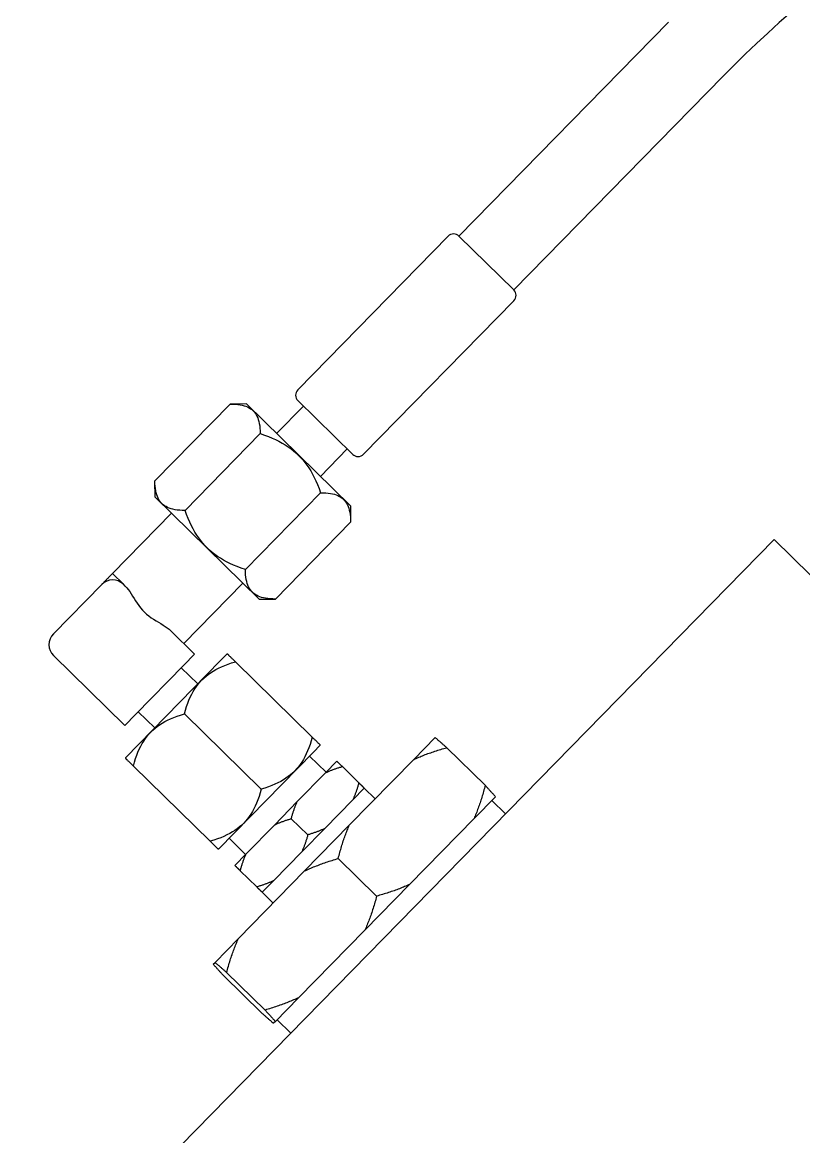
# Model space of a CAD drawing. Extents: x 475189 to 476029, y 1007718 to 1008015.
# Drawn here: x 475667.783 to 475668.328, y 1007759.72 to 1007760.499 of the extents above; entities that cross this region are included whole.
import ezdxf
from ezdxf.enums import TextEntityAlignment as Align

# ---------------------------------------------------------------- set-up
doc = ezdxf.new("R2010")
doc.units = 0
doc.header["$LTSCALE"] = 2
doc.header["$MEASUREMENT"] = 0
doc.layers.get('0').update_dxf_attribs({"linetype": 'CONTINUOUS', "lineweight": 0})
doc.layers.add('R.B', color=6, linetype='CONTINUOUS', lineweight=0)
doc.layers.add('TEXT', color=1, linetype='CONTINUOUS', lineweight=0)
doc.styles.add('ROMANS', font='ROMANS.SHX')
doc.styles.add('XT03_5', font='romans', dxfattribs={"width": 0.6, "height": 87.5})

# ---------------------------------------------------------------- blocks, each defined once
blk = doc.blocks.new('EXISTING')
at = {"color": 8, "linetype": 'Continuous', "lineweight": -3}
for p, q in [((475668.23396, 1007760.49858), (475668.08765, 1007760.34923)), ((475668.27226, 1007760.46107), (475668.12594, 1007760.31171)), ((475667.97502, 1007760.24193), (475668.08007, 1007760.34915)), ((475668.08765, 1007760.34923), (475668.12594, 1007760.31171)), ((475668.02097, 1007760.19691), (475668.12602, 1007760.30413)), ((475667.87521, 1007760.17835), (475667.92773, 1007760.23196)), ((475667.93911, 1007760.23208), (475667.92773, 1007760.23196)), ((475667.93911, 1007760.23208), (475668.01187, 1007760.1608)), ((475667.96017, 1007760.21145), (475667.97893, 1007760.23059)), ((475668.01339, 1007760.19683), (475667.9751, 1007760.23434)), ((475667.9488, 1007760.21133), (475667.89627, 1007760.15771)), ((475667.9908, 1007760.18143), (475668.00956, 1007760.20058)), ((475667.87533, 1007760.16698), (475667.87521, 1007760.17835)), ((475667.94809, 1007760.0957), (475667.87533, 1007760.16698)), ((475667.99092, 1007760.17006), (475667.9384, 1007760.11645)), ((475668.01187, 1007760.1608), (475668.01198, 1007760.14943)), ((475667.84555, 1007760.1136), (475667.88682, 1007760.15572)), ((475668.01198, 1007760.14943), (475667.95946, 1007760.09581)), ((475667.78257, 1007759.60116), (475668.30781, 1007760.1373)), ((475668.30781, 1007760.1373), (475668.75891, 1007759.69538)), ((475667.84555, 1007760.1136), (475667.85321, 1007760.10609)), ((475667.83804, 1007760.10594), (475667.80428, 1007760.07147)), ((475667.85453, 1007760.10479), (475667.85321, 1007760.10609)), ((475667.89533, 1007760.06483), (475667.9366, 1007760.10695)), ((475667.94809, 1007760.0957), (475667.95946, 1007760.09581)), ((475667.90299, 1007760.05732), (475667.88635, 1007760.07363)), ((475667.80444, 1007760.05631), (475667.85422, 1007760.00754)), ((475667.90299, 1007760.05732), (475667.89549, 1007760.04966)), ((475667.92086, 1007760.05258), (475667.92562, 1007760.05744)), ((475667.92562, 1007760.05744), (475667.92585, 1007760.05744)), ((475667.85457, 1007759.98491), (475667.92086, 1007760.05258)), ((475667.89549, 1007760.04966), (475667.86172, 1007760.0152)), ((475667.93148, 1007760.05193), (475667.98509, 1007759.9994)), ((475667.9051, 1007760.03649), (475667.89361, 1007760.04775)), ((475667.87509, 1007760.00586), (475667.8636, 1007760.01711)), ((475667.86172, 1007760.0152), (475667.85422, 1007760.00754)), ((475667.89584, 1007760.01555), (475667.94945, 1007759.96302)), ((475667.99072, 1007759.99366), (475667.99072, 1007759.99389)), ((475668.05606, 1007759.98374), (475668.07102, 1007759.99901)), ((475667.98596, 1007759.9888), (475667.91967, 1007759.92113)), ((475667.99482, 1007759.97486), (475667.98333, 1007759.98612)), ((475667.99072, 1007759.99366), (475667.98596, 1007759.9888)), ((475668.07911, 1007759.99195), (475668.10592, 1007759.96569)), ((475667.85457, 1007759.98491), (475667.85457, 1007759.98468)), ((475667.8602, 1007759.97917), (475667.91381, 1007759.92664)), ((475667.99433, 1007759.97436), (475668.00233, 1007759.98252)), ((475668.00616, 1007759.97877), (475668.01764, 1007759.96752)), ((475668.01103, 1007759.93779), (475668.05606, 1007759.98374)), ((475667.97468, 1007759.9543), (475667.99433, 1007759.97436)), ((475668.02147, 1007759.96376), (475668.01348, 1007759.9556)), ((475668.02913, 1007759.95626), (475668.02147, 1007759.96376)), ((475668.01348, 1007759.9556), (475668.00365, 1007759.94557)), ((475668.11314, 1007759.95774), (475668.09818, 1007759.94247)), ((475668.12022, 1007759.94582), (475668.11065, 1007759.9552)), ((475667.95869, 1007759.93798), (475667.97468, 1007759.9543)), ((475667.97051, 1007759.94239), (475667.982, 1007759.93113)), ((475668.00365, 1007759.94557), (475667.99383, 1007759.93554)), ((475668.09818, 1007759.94247), (475668.05316, 1007759.89652)), ((475667.93904, 1007759.91792), (475667.95869, 1007759.93798)), ((475667.99383, 1007759.93554), (475667.97784, 1007759.91922)), ((475667.97981, 1007759.90591), (475668.01103, 1007759.93779)), ((475667.93855, 1007759.91742), (475667.92706, 1007759.92867)), ((475667.91967, 1007759.92113), (475667.91944, 1007759.92113)), ((475667.93104, 1007759.90976), (475667.93904, 1007759.91792)), ((475667.97784, 1007759.91922), (475667.96801, 1007759.90919)), ((475667.96801, 1007759.90919), (475667.95819, 1007759.89916)), ((475668.0033, 1007759.91457), (475668.0301, 1007759.88831)), ((475667.93351, 1007759.85865), (475667.97981, 1007759.90591)), ((475667.93487, 1007759.90601), (475667.94636, 1007759.89475)), ((475667.95819, 1007759.89916), (475667.95019, 1007759.891)), ((475668.05316, 1007759.89652), (475668.02193, 1007759.86464)), ((475667.95785, 1007759.8835), (475667.95019, 1007759.891)), ((475668.02193, 1007759.86464), (475667.97564, 1007759.81739)), ((475667.91724, 1007759.84205), (475667.93351, 1007759.85865)), ((475667.91597, 1007759.84075), (475667.91724, 1007759.84205)), ((475667.92319, 1007759.8328), (475667.95, 1007759.80654)), ((475667.92534, 1007759.83499), (475667.95214, 1007759.80873)), ((475667.97564, 1007759.81739), (475667.95937, 1007759.80078)), ((475667.95937, 1007759.80078), (475667.95809, 1007759.79948)), ((475667.97016, 1007759.79264), (475667.96058, 1007759.80202))]:
    blk.add_line(p, q, dxfattribs=at)
for points in [[(475668.31951, 1007760.50545), (475668.31138, 1007760.49832), (475668.30335, 1007760.49109), (475668.29542, 1007760.48375), (475668.28759, 1007760.47629), (475668.27987, 1007760.46873), (475668.27226, 1007760.46107)], [(475667.92773, 1007760.23196), (475667.92967, 1007760.23195), (475667.93147, 1007760.23186), (475667.93315, 1007760.2317), (475667.93471, 1007760.23148), (475667.93616, 1007760.23119), (475667.93751, 1007760.23083), (475667.93877, 1007760.23041), (475667.93993, 1007760.22992), (475667.94102, 1007760.22937), (475667.94202, 1007760.22874), (475667.94294, 1007760.22805), (475667.94379, 1007760.22729), (475667.94457, 1007760.22645), (475667.94528, 1007760.22554), (475667.94593, 1007760.22456), (475667.9465, 1007760.22348), (475667.94702, 1007760.22233), (475667.94746, 1007760.22108), (475667.94785, 1007760.21974), (475667.94817, 1007760.21829), (475667.94843, 1007760.21673), (475667.94862, 1007760.21506), (475667.94874, 1007760.21326), (475667.9488, 1007760.21133)], [(475667.9488, 1007760.21133), (475667.95173, 1007760.21034), (475667.95449, 1007760.20931), (475667.9571, 1007760.20824), (475667.95957, 1007760.20712), (475667.96191, 1007760.20596), (475667.96413, 1007760.20476), (475667.96624, 1007760.2035), (475667.96824, 1007760.20219), (475667.97016, 1007760.20082), (475667.97198, 1007760.19939), (475667.97372, 1007760.1979), (475667.97539, 1007760.19634), (475667.97698, 1007760.1947), (475667.97851, 1007760.19299), (475667.97998, 1007760.1912), (475667.98138, 1007760.18932), (475667.98273, 1007760.18734), (475667.98404, 1007760.18525), (475667.98529, 1007760.18306), (475667.9865, 1007760.18074), (475667.98766, 1007760.1783), (475667.98878, 1007760.17571), (475667.98987, 1007760.17297), (475667.99092, 1007760.17006)], [(475667.89627, 1007760.15771), (475667.89434, 1007760.15773), (475667.89254, 1007760.15782), (475667.89086, 1007760.15797), (475667.8893, 1007760.1582), (475667.88785, 1007760.15849), (475667.8865, 1007760.15885), (475667.88524, 1007760.15927), (475667.88407, 1007760.15976), (475667.88299, 1007760.16031), (475667.88199, 1007760.16093), (475667.88106, 1007760.16163), (475667.88021, 1007760.16239), (475667.87943, 1007760.16322), (475667.87872, 1007760.16413), (475667.87808, 1007760.16512), (475667.8775, 1007760.16619), (475667.87699, 1007760.16735), (475667.87654, 1007760.1686), (475667.87616, 1007760.16994), (475667.87584, 1007760.17139), (475667.87558, 1007760.17294), (475667.87539, 1007760.17462), (475667.87527, 1007760.17641), (475667.87521, 1007760.17835)], [(475667.99092, 1007760.17006), (475667.99286, 1007760.17004), (475667.99466, 1007760.16996), (475667.99633, 1007760.1698), (475667.99789, 1007760.16958), (475667.99935, 1007760.16929), (475668.0007, 1007760.16893), (475668.00196, 1007760.16851), (475668.00312, 1007760.16802), (475668.0042, 1007760.16746), (475668.00521, 1007760.16684), (475668.00613, 1007760.16615), (475668.00698, 1007760.16539), (475668.00776, 1007760.16455), (475668.00847, 1007760.16364), (475668.00911, 1007760.16265), (475668.00969, 1007760.16158), (475668.0102, 1007760.16043), (475668.01065, 1007760.15918), (475668.01104, 1007760.15783), (475668.01136, 1007760.15639), (475668.01161, 1007760.15483), (475668.0118, 1007760.15316), (475668.01193, 1007760.15136), (475668.01198, 1007760.14943)], [(475667.9384, 1007760.11645), (475667.93547, 1007760.11744), (475667.9327, 1007760.11847), (475667.93009, 1007760.11954), (475667.92763, 1007760.12065), (475667.92529, 1007760.12181), (475667.92307, 1007760.12302), (475667.92096, 1007760.12428), (475667.91895, 1007760.12559), (475667.91704, 1007760.12696), (475667.91521, 1007760.12838), (475667.91347, 1007760.12988), (475667.91181, 1007760.13144), (475667.91021, 1007760.13307), (475667.90868, 1007760.13478), (475667.90722, 1007760.13658), (475667.90581, 1007760.13846), (475667.90446, 1007760.14044), (475667.90316, 1007760.14252), (475667.90191, 1007760.14472), (475667.9007, 1007760.14703), (475667.89954, 1007760.14948), (475667.89841, 1007760.15206), (475667.89732, 1007760.1548), (475667.89627, 1007760.15771)], [(475667.84555, 1007760.1136), (475667.8451, 1007760.11314), (475667.84465, 1007760.11268), (475667.84421, 1007760.11223), (475667.84376, 1007760.11178), (475667.84333, 1007760.11133), (475667.8429, 1007760.11089), (475667.84247, 1007760.11046), (475667.84206, 1007760.11003), (475667.84165, 1007760.10962), (475667.84126, 1007760.10922), (475667.84088, 1007760.10883), (475667.84052, 1007760.10846), (475667.84017, 1007760.10811), (475667.83985, 1007760.10778), (475667.83954, 1007760.10746), (475667.83926, 1007760.10717), (475667.83899, 1007760.10691), (475667.83876, 1007760.10667), (475667.83855, 1007760.10646), (475667.83838, 1007760.10628), (475667.83824, 1007760.10613), (475667.83813, 1007760.10603), (475667.83807, 1007760.10596), (475667.83804, 1007760.10594)], [(475667.95946, 1007760.09581), (475667.95753, 1007760.09583), (475667.95572, 1007760.09592), (475667.95405, 1007760.09607), (475667.95249, 1007760.0963), (475667.95104, 1007760.09659), (475667.94968, 1007760.09694), (475667.94843, 1007760.09737), (475667.94726, 1007760.09785), (475667.94618, 1007760.09841), (475667.94518, 1007760.09903), (475667.94425, 1007760.09972), (475667.9434, 1007760.10049), (475667.94262, 1007760.10132), (475667.94191, 1007760.10223), (475667.94127, 1007760.10322), (475667.94069, 1007760.10429), (475667.94018, 1007760.10545), (475667.93973, 1007760.10669), (475667.93935, 1007760.10804), (475667.93903, 1007760.10949), (475667.93877, 1007760.11104), (475667.93858, 1007760.11271), (475667.93845, 1007760.11451), (475667.9384, 1007760.11645)], [(475667.85454, 1007760.10479), (475667.8556, 1007760.10365), (475667.85663, 1007760.10237), (475667.85764, 1007760.10097), (475667.85864, 1007760.09948), (475667.85965, 1007760.09791), (475667.86066, 1007760.09628), (475667.86171, 1007760.09462), (475667.86281, 1007760.09295), (475667.86396, 1007760.09129), (475667.86518, 1007760.08967), (475667.86649, 1007760.0881), (475667.8679, 1007760.08662), (475667.86941, 1007760.08524), (475667.871, 1007760.08396), (475667.87265, 1007760.08277), (475667.87433, 1007760.08166), (475667.87602, 1007760.0806), (475667.87771, 1007760.07958), (475667.87936, 1007760.0786), (475667.88095, 1007760.07763), (475667.88246, 1007760.07666), (475667.88388, 1007760.07568), (475667.88518, 1007760.07467), (475667.88635, 1007760.07363)], [(475667.93148, 1007760.05193), (475667.93099, 1007760.05241), (475667.93052, 1007760.05287), (475667.93008, 1007760.0533), (475667.92967, 1007760.0537), (475667.92928, 1007760.05408), (475667.92891, 1007760.05444), (475667.92857, 1007760.05478), (475667.92825, 1007760.05509), (475667.92795, 1007760.05538), (475667.92767, 1007760.05566), (475667.92742, 1007760.05591), (475667.92718, 1007760.05614), (475667.92697, 1007760.05635), (475667.92677, 1007760.05654), (475667.92659, 1007760.05671), (475667.92644, 1007760.05687), (475667.9263, 1007760.057), (475667.92618, 1007760.05712), (475667.92608, 1007760.05722), (475667.926, 1007760.0573), (475667.92593, 1007760.05736), (475667.92589, 1007760.05741), (475667.92586, 1007760.05743), (475667.92585, 1007760.05744)], [(475667.89584, 1007760.01555), (475667.89657, 1007760.0182), (475667.89734, 1007760.0207), (475667.89816, 1007760.02306), (475667.89904, 1007760.02527), (475667.89996, 1007760.02737), (475667.90094, 1007760.02935), (475667.90197, 1007760.03123), (475667.90306, 1007760.033), (475667.9042, 1007760.03469), (475667.90541, 1007760.03629), (475667.90669, 1007760.03781), (475667.90803, 1007760.03925), (475667.90945, 1007760.04062), (475667.91094, 1007760.04193), (475667.91251, 1007760.04317), (475667.91417, 1007760.04435), (475667.91593, 1007760.04548), (475667.91778, 1007760.04654), (475667.91974, 1007760.04756), (475667.92182, 1007760.04853), (475667.92402, 1007760.04945), (475667.92636, 1007760.05032), (475667.92884, 1007760.05115), (475667.93148, 1007760.05193)], [(475667.8602, 1007759.97917), (475667.86093, 1007759.98182), (475667.8617, 1007759.98432), (475667.86252, 1007759.98667), (475667.8634, 1007759.98889), (475667.86432, 1007759.99099), (475667.8653, 1007759.99297), (475667.86633, 1007759.99485), (475667.86742, 1007759.99662), (475667.86856, 1007759.99831), (475667.86977, 1007759.99991), (475667.87105, 1007760.00143), (475667.87239, 1007760.00287), (475667.87381, 1007760.00424), (475667.8753, 1007760.00555), (475667.87687, 1007760.00679), (475667.87853, 1007760.00797), (475667.88029, 1007760.00909), (475667.88214, 1007760.01016), (475667.8841, 1007760.01118), (475667.88618, 1007760.01215), (475667.88838, 1007760.01307), (475667.89072, 1007760.01394), (475667.8932, 1007760.01477), (475667.89584, 1007760.01555)], [(475667.98509, 1007759.9994), (475667.98437, 1007759.99675), (475667.98359, 1007759.99425), (475667.98277, 1007759.9919), (475667.98189, 1007759.98968), (475667.98097, 1007759.98758), (475667.97999, 1007759.9856), (475667.97896, 1007759.98372), (475667.97787, 1007759.98195), (475667.97673, 1007759.98026), (475667.97552, 1007759.97866), (475667.97424, 1007759.97714), (475667.9729, 1007759.9757), (475667.97149, 1007759.97433), (475667.96999, 1007759.97302), (475667.96842, 1007759.97178), (475667.96676, 1007759.9706), (475667.965, 1007759.96948), (475667.96315, 1007759.96841), (475667.96119, 1007759.96739), (475667.95911, 1007759.96642), (475667.95691, 1007759.9655), (475667.95457, 1007759.96463), (475667.95209, 1007759.96381), (475667.94945, 1007759.96302)], [(475667.99072, 1007759.99389), (475667.99071, 1007759.9939), (475667.99068, 1007759.99393), (475667.99064, 1007759.99397), (475667.99058, 1007759.99403), (475667.99049, 1007759.99411), (475667.99039, 1007759.99421), (475667.99027, 1007759.99433), (475667.99014, 1007759.99446), (475667.98998, 1007759.99462), (475667.9898, 1007759.99479), (475667.98961, 1007759.99498), (475667.98939, 1007759.99519), (475667.98916, 1007759.99542), (475667.9889, 1007759.99568), (475667.98862, 1007759.99595), (475667.98832, 1007759.99624), (475667.988, 1007759.99655), (475667.98766, 1007759.99689), (475667.98729, 1007759.99725), (475667.9869, 1007759.99763), (475667.98649, 1007759.99804), (475667.98605, 1007759.99847), (475667.98558, 1007759.99892), (475667.98509, 1007759.9994)], [(475668.07911, 1007759.99195), (475668.07869, 1007759.99233), (475668.07828, 1007759.99269), (475668.07788, 1007759.99305), (475668.07748, 1007759.9934), (475668.07709, 1007759.99374), (475668.07671, 1007759.99408), (475668.07634, 1007759.99441), (475668.07597, 1007759.99473), (475668.07561, 1007759.99505), (475668.07526, 1007759.99536), (475668.07491, 1007759.99566), (475668.07457, 1007759.99596), (475668.07424, 1007759.99625), (475668.07391, 1007759.99653), (475668.07359, 1007759.99681), (475668.07328, 1007759.99708), (475668.07297, 1007759.99734), (475668.07267, 1007759.9976), (475668.07238, 1007759.99785), (475668.07209, 1007759.9981), (475668.07181, 1007759.99834), (475668.07154, 1007759.99857), (475668.07128, 1007759.99879), (475668.07102, 1007759.99901)], [(475668.05606, 1007759.98374), (475668.05691, 1007759.98413), (475668.05778, 1007759.98452), (475668.05866, 1007759.98491), (475668.05954, 1007759.98528), (475668.06044, 1007759.98566), (475668.06134, 1007759.98603), (475668.06225, 1007759.98639), (475668.06316, 1007759.98675), (475668.06409, 1007759.98711), (475668.06503, 1007759.98746), (475668.06597, 1007759.98781), (475668.06692, 1007759.98815), (475668.06789, 1007759.98849), (475668.06886, 1007759.98883), (475668.06984, 1007759.98916), (475668.07083, 1007759.98949), (475668.07183, 1007759.98981), (475668.07284, 1007759.99013), (475668.07386, 1007759.99044), (475668.07489, 1007759.99075), (475668.07593, 1007759.99106), (475668.07698, 1007759.99136), (475668.07804, 1007759.99166), (475668.07911, 1007759.99195)], [(475667.85457, 1007759.98468), (475667.85458, 1007759.98467), (475667.85461, 1007759.98464), (475667.85465, 1007759.9846), (475667.85471, 1007759.98454), (475667.8548, 1007759.98446), (475667.8549, 1007759.98436), (475667.85502, 1007759.98424), (475667.85515, 1007759.98411), (475667.85531, 1007759.98395), (475667.85549, 1007759.98378), (475667.85568, 1007759.98359), (475667.8559, 1007759.98338), (475667.85614, 1007759.98315), (475667.85639, 1007759.9829), (475667.85667, 1007759.98262), (475667.85697, 1007759.98233), (475667.85729, 1007759.98202), (475667.85763, 1007759.98168), (475667.858, 1007759.98132), (475667.85839, 1007759.98094), (475667.8588, 1007759.98053), (475667.85924, 1007759.9801), (475667.85971, 1007759.97965), (475667.8602, 1007759.97917)], [(475667.99433, 1007759.97436), (475667.99477, 1007759.97457), (475667.99521, 1007759.97478), (475667.99565, 1007759.97499), (475667.9961, 1007759.9752), (475667.99655, 1007759.9754), (475667.99701, 1007759.9756), (475667.99748, 1007759.97579), (475667.99795, 1007759.97599), (475667.99842, 1007759.97618), (475667.9989, 1007759.97637), (475667.99938, 1007759.97656), (475667.99987, 1007759.97674), (475668.00036, 1007759.97692), (475668.00086, 1007759.9771), (475668.00137, 1007759.97728), (475668.00188, 1007759.97745), (475668.00239, 1007759.97763), (475668.00291, 1007759.9778), (475668.00344, 1007759.97796), (475668.00397, 1007759.97813), (475668.00451, 1007759.97829), (475668.00505, 1007759.97845), (475668.0056, 1007759.97861), (475668.00616, 1007759.97877)], [(475668.00616, 1007759.97877), (475668.00595, 1007759.97897), (475668.00575, 1007759.97917), (475668.00555, 1007759.97936), (475668.00536, 1007759.97955), (475668.00517, 1007759.97973), (475668.00499, 1007759.97992), (475668.00481, 1007759.98009), (475668.00463, 1007759.98027), (475668.00446, 1007759.98043), (475668.00429, 1007759.9806), (475668.00412, 1007759.98076), (475668.00396, 1007759.98092), (475668.00381, 1007759.98107), (475668.00365, 1007759.98122), (475668.0035, 1007759.98137), (475668.00336, 1007759.98151), (475668.00322, 1007759.98165), (475668.00308, 1007759.98179), (475668.00294, 1007759.98192), (475668.00281, 1007759.98205), (475668.00268, 1007759.98217), (475668.00256, 1007759.98229), (475668.00244, 1007759.98241), (475668.00233, 1007759.98252)], [(475667.94945, 1007759.96302), (475667.94872, 1007759.96037), (475667.94795, 1007759.95787), (475667.94713, 1007759.95552), (475667.94625, 1007759.9533), (475667.94533, 1007759.9512), (475667.94435, 1007759.94922), (475667.94332, 1007759.94734), (475667.94223, 1007759.94557), (475667.94109, 1007759.94388), (475667.93988, 1007759.94228), (475667.9386, 1007759.94076), (475667.93726, 1007759.93932), (475667.93584, 1007759.93795), (475667.93435, 1007759.93664), (475667.93278, 1007759.9354), (475667.93112, 1007759.93422), (475667.92936, 1007759.9331), (475667.92751, 1007759.93203), (475667.92555, 1007759.93101), (475667.92347, 1007759.93004), (475667.92127, 1007759.92912), (475667.91893, 1007759.92825), (475667.91645, 1007759.92743), (475667.91381, 1007759.92664)], [(475668.01764, 1007759.96752), (475668.0175, 1007759.96696), (475668.01735, 1007759.9664), (475668.0172, 1007759.96586), (475668.01705, 1007759.96532), (475668.01689, 1007759.96478), (475668.01674, 1007759.96425), (475668.01658, 1007759.96373), (475668.01642, 1007759.96321), (475668.01625, 1007759.9627), (475668.01608, 1007759.96219), (475668.01591, 1007759.96169), (475668.01574, 1007759.96119), (475668.01557, 1007759.9607), (475668.01539, 1007759.96021), (475668.01521, 1007759.95973), (475668.01503, 1007759.95925), (475668.01485, 1007759.95878), (475668.01466, 1007759.95831), (475668.01447, 1007759.95785), (475668.01428, 1007759.95739), (475668.01408, 1007759.95694), (475668.01388, 1007759.95649), (475668.01368, 1007759.95604), (475668.01348, 1007759.9556)], [(475668.02147, 1007759.96376), (475668.02136, 1007759.96388), (475668.02124, 1007759.96399), (475668.02111, 1007759.96412), (475668.02099, 1007759.96424), (475668.02086, 1007759.96437), (475668.02072, 1007759.9645), (475668.02058, 1007759.96464), (475668.02044, 1007759.96477), (475668.0203, 1007759.96492), (475668.02015, 1007759.96506), (475668.01999, 1007759.96521), (475668.01984, 1007759.96537), (475668.01968, 1007759.96553), (475668.01951, 1007759.96569), (475668.01934, 1007759.96585), (475668.01917, 1007759.96602), (475668.01899, 1007759.96619), (475668.01881, 1007759.96637), (475668.01863, 1007759.96655), (475668.01844, 1007759.96674), (475668.01825, 1007759.96693), (475668.01805, 1007759.96712), (475668.01785, 1007759.96731), (475668.01764, 1007759.96752)], [(475668.10592, 1007759.96569), (475668.10564, 1007759.96462), (475668.10537, 1007759.96355), (475668.10509, 1007759.96249), (475668.1048, 1007759.96145), (475668.10451, 1007759.96041), (475668.10422, 1007759.95939), (475668.10392, 1007759.95837), (475668.10362, 1007759.95736), (475668.10331, 1007759.95637), (475668.103, 1007759.95538), (475668.10269, 1007759.9544), (475668.10237, 1007759.95343), (475668.10204, 1007759.95247), (475668.10172, 1007759.95152), (475668.10138, 1007759.95058), (475668.10105, 1007759.94964), (475668.1007, 1007759.94872), (475668.10036, 1007759.9478), (475668.10001, 1007759.94689), (475668.09965, 1007759.94599), (475668.09929, 1007759.9451), (475668.09893, 1007759.94422), (475668.09856, 1007759.94334), (475668.09818, 1007759.94247)], [(475668.11314, 1007759.95774), (475668.11292, 1007759.958), (475668.11268, 1007759.95826), (475668.11245, 1007759.95853), (475668.1122, 1007759.9588), (475668.11195, 1007759.95909), (475668.11169, 1007759.95937), (475668.11143, 1007759.95967), (475668.11116, 1007759.95997), (475668.11088, 1007759.96027), (475668.1106, 1007759.96059), (475668.11031, 1007759.96091), (475668.11001, 1007759.96123), (475668.10971, 1007759.96157), (475668.1094, 1007759.96191), (475668.10908, 1007759.96226), (475668.10876, 1007759.96261), (475668.10843, 1007759.96297), (475668.10809, 1007759.96334), (475668.10775, 1007759.96371), (475668.10739, 1007759.96409), (475668.10704, 1007759.96448), (475668.10667, 1007759.96488), (475668.1063, 1007759.96528), (475668.10592, 1007759.96569)], [(475667.97051, 1007759.94239), (475667.97066, 1007759.94295), (475667.97081, 1007759.9435), (475667.97096, 1007759.94405), (475667.97111, 1007759.94459), (475667.97127, 1007759.94512), (475667.97142, 1007759.94565), (475667.97158, 1007759.94618), (475667.97174, 1007759.9467), (475667.97191, 1007759.94721), (475667.97207, 1007759.94772), (475667.97224, 1007759.94822), (475667.97242, 1007759.94872), (475667.97259, 1007759.94921), (475667.97277, 1007759.9497), (475667.97295, 1007759.95018), (475667.97313, 1007759.95065), (475667.97331, 1007759.95113), (475667.9735, 1007759.95159), (475667.97369, 1007759.95206), (475667.97388, 1007759.95252), (475667.97408, 1007759.95297), (475667.97428, 1007759.95342), (475667.97448, 1007759.95386), (475667.97468, 1007759.9543)], [(475667.95869, 1007759.93798), (475667.95913, 1007759.93819), (475667.95957, 1007759.9384), (475667.96001, 1007759.93861), (475667.96046, 1007759.93881), (475667.96091, 1007759.93902), (475667.96137, 1007759.93922), (475667.96184, 1007759.93941), (475667.9623, 1007759.93961), (475667.96278, 1007759.9398), (475667.96326, 1007759.93999), (475667.96374, 1007759.94017), (475667.96423, 1007759.94036), (475667.96472, 1007759.94054), (475667.96522, 1007759.94072), (475667.96572, 1007759.9409), (475667.96623, 1007759.94107), (475667.96675, 1007759.94125), (475667.96727, 1007759.94142), (475667.9678, 1007759.94158), (475667.96833, 1007759.94175), (475667.96887, 1007759.94191), (475667.96941, 1007759.94207), (475667.96996, 1007759.94223), (475667.97051, 1007759.94239)], [(475667.99383, 1007759.93554), (475667.99339, 1007759.93533), (475667.99295, 1007759.93512), (475667.99251, 1007759.93491), (475667.99206, 1007759.93471), (475667.9916, 1007759.93451), (475667.99114, 1007759.93431), (475667.99068, 1007759.93411), (475667.99021, 1007759.93392), (475667.98974, 1007759.93373), (475667.98926, 1007759.93354), (475667.98878, 1007759.93335), (475667.98829, 1007759.93317), (475667.9878, 1007759.93298), (475667.9873, 1007759.9328), (475667.98679, 1007759.93263), (475667.98628, 1007759.93245), (475667.98577, 1007759.93228), (475667.98525, 1007759.93211), (475667.98472, 1007759.93194), (475667.98419, 1007759.93178), (475667.98365, 1007759.93161), (475667.98311, 1007759.93145), (475667.98256, 1007759.93129), (475667.982, 1007759.93113)], [(475668.0033, 1007759.91457), (475668.00357, 1007759.91564), (475668.00385, 1007759.91671), (475668.00413, 1007759.91777), (475668.00441, 1007759.91881), (475668.0047, 1007759.91985), (475668.005, 1007759.92087), (475668.00529, 1007759.92189), (475668.0056, 1007759.9229), (475668.0059, 1007759.92389), (475668.00621, 1007759.92488), (475668.00653, 1007759.92586), (475668.00685, 1007759.92683), (475668.00717, 1007759.92779), (475668.0075, 1007759.92874), (475668.00783, 1007759.92968), (475668.00817, 1007759.93062), (475668.00851, 1007759.93154), (475668.00886, 1007759.93246), (475668.00921, 1007759.93337), (475668.00956, 1007759.93427), (475668.00992, 1007759.93516), (475668.01029, 1007759.93604), (475668.01066, 1007759.93692), (475668.01103, 1007759.93779)], [(475667.91381, 1007759.92664), (475667.9143, 1007759.92616), (475667.91477, 1007759.92571), (475667.91521, 1007759.92528), (475667.91562, 1007759.92487), (475667.91601, 1007759.92449), (475667.91638, 1007759.92413), (475667.91672, 1007759.92379), (475667.91704, 1007759.92348), (475667.91734, 1007759.92319), (475667.91762, 1007759.92291), (475667.91787, 1007759.92266), (475667.91811, 1007759.92243), (475667.91833, 1007759.92222), (475667.91852, 1007759.92203), (475667.9187, 1007759.92186), (475667.91885, 1007759.9217), (475667.91899, 1007759.92157), (475667.91911, 1007759.92145), (475667.91921, 1007759.92135), (475667.91929, 1007759.92127), (475667.91936, 1007759.92121), (475667.9194, 1007759.92117), (475667.91943, 1007759.92114), (475667.91944, 1007759.92113)], [(475667.982, 1007759.93113), (475667.98186, 1007759.93058), (475667.98171, 1007759.93002), (475667.98156, 1007759.92948), (475667.98141, 1007759.92894), (475667.98125, 1007759.9284), (475667.9811, 1007759.92787), (475667.98094, 1007759.92735), (475667.98077, 1007759.92683), (475667.98061, 1007759.92632), (475667.98044, 1007759.92581), (475667.98027, 1007759.92531), (475667.9801, 1007759.92481), (475667.97993, 1007759.92432), (475667.97975, 1007759.92383), (475667.97957, 1007759.92335), (475667.97939, 1007759.92287), (475667.97921, 1007759.9224), (475667.97902, 1007759.92193), (475667.97883, 1007759.92147), (475667.97864, 1007759.92101), (475667.97844, 1007759.92056), (475667.97824, 1007759.92011), (475667.97804, 1007759.91966), (475667.97784, 1007759.91922)], [(475667.93487, 1007759.90601), (475667.93502, 1007759.90657), (475667.93517, 1007759.90712), (475667.93532, 1007759.90767), (475667.93547, 1007759.90821), (475667.93562, 1007759.90874), (475667.93578, 1007759.90927), (475667.93594, 1007759.9098), (475667.9361, 1007759.91032), (475667.93627, 1007759.91083), (475667.93643, 1007759.91134), (475667.9366, 1007759.91184), (475667.93677, 1007759.91234), (475667.93695, 1007759.91283), (475667.93713, 1007759.91331), (475667.93731, 1007759.9138), (475667.93749, 1007759.91427), (475667.93767, 1007759.91475), (475667.93786, 1007759.91521), (475667.93805, 1007759.91568), (475667.93824, 1007759.91613), (475667.93844, 1007759.91659), (475667.93864, 1007759.91704), (475667.93884, 1007759.91748), (475667.93904, 1007759.91792)], [(475667.93104, 1007759.90976), (475667.93116, 1007759.90965), (475667.93128, 1007759.90953), (475667.9314, 1007759.90941), (475667.93153, 1007759.90928), (475667.93166, 1007759.90916), (475667.9318, 1007759.90902), (475667.93193, 1007759.90889), (475667.93208, 1007759.90875), (475667.93222, 1007759.90861), (475667.93237, 1007759.90846), (475667.93252, 1007759.90831), (475667.93268, 1007759.90816), (475667.93284, 1007759.908), (475667.93301, 1007759.90784), (475667.93318, 1007759.90767), (475667.93335, 1007759.9075), (475667.93352, 1007759.90733), (475667.93371, 1007759.90715), (475667.93389, 1007759.90697), (475667.93408, 1007759.90679), (475667.93427, 1007759.9066), (475667.93447, 1007759.90641), (475667.93467, 1007759.90621), (475667.93487, 1007759.90601)], [(475667.97981, 1007759.90591), (475667.98068, 1007759.90632), (475667.98157, 1007759.90673), (475667.98246, 1007759.90713), (475667.98336, 1007759.90752), (475667.98427, 1007759.90792), (475667.98519, 1007759.9083), (475667.98612, 1007759.90869), (475667.98706, 1007759.90907), (475667.988, 1007759.90944), (475667.98895, 1007759.90981), (475667.98992, 1007759.91018), (475667.99089, 1007759.91054), (475667.99187, 1007759.9109), (475667.99286, 1007759.91125), (475667.99386, 1007759.9116), (475667.99487, 1007759.91195), (475667.99588, 1007759.91229), (475667.99691, 1007759.91262), (475667.99795, 1007759.91296), (475667.999, 1007759.91329), (475668.00006, 1007759.91361), (475668.00113, 1007759.91393), (475668.00221, 1007759.91425), (475668.0033, 1007759.91457)], [(475667.95819, 1007759.89916), (475667.95775, 1007759.89895), (475667.95731, 1007759.89874), (475667.95687, 1007759.89853), (475667.95642, 1007759.89833), (475667.95596, 1007759.89813), (475667.9555, 1007759.89793), (475667.95504, 1007759.89773), (475667.95457, 1007759.89754), (475667.9541, 1007759.89734), (475667.95362, 1007759.89716), (475667.95314, 1007759.89697), (475667.95265, 1007759.89678), (475667.95216, 1007759.8966), (475667.95166, 1007759.89642), (475667.95115, 1007759.89625), (475667.95064, 1007759.89607), (475667.95013, 1007759.8959), (475667.94961, 1007759.89573), (475667.94908, 1007759.89556), (475667.94855, 1007759.89539), (475667.94801, 1007759.89523), (475667.94747, 1007759.89507), (475667.94692, 1007759.89491), (475667.94636, 1007759.89475)], [(475667.94636, 1007759.89475), (475667.94657, 1007759.89455), (475667.94677, 1007759.89436), (475667.94697, 1007759.89416), (475667.94716, 1007759.89397), (475667.94735, 1007759.89379), (475667.94753, 1007759.89361), (475667.94771, 1007759.89343), (475667.94789, 1007759.89326), (475667.94806, 1007759.89309), (475667.94823, 1007759.89293), (475667.94839, 1007759.89276), (475667.94856, 1007759.89261), (475667.94871, 1007759.89245), (475667.94887, 1007759.8923), (475667.94901, 1007759.89216), (475667.94916, 1007759.89201), (475667.9493, 1007759.89187), (475667.94944, 1007759.89174), (475667.94958, 1007759.89161), (475667.94971, 1007759.89148), (475667.94983, 1007759.89135), (475667.94996, 1007759.89123), (475667.95008, 1007759.89112), (475667.95019, 1007759.891)], [(475668.05316, 1007759.89652), (475668.0523, 1007759.89613), (475668.05143, 1007759.89574), (475668.05056, 1007759.89535), (475668.04967, 1007759.89498), (475668.04878, 1007759.8946), (475668.04788, 1007759.89423), (475668.04697, 1007759.89387), (475668.04605, 1007759.89351), (475668.04512, 1007759.89315), (475668.04419, 1007759.8928), (475668.04325, 1007759.89245), (475668.04229, 1007759.89211), (475668.04133, 1007759.89177), (475668.04036, 1007759.89143), (475668.03938, 1007759.8911), (475668.03839, 1007759.89078), (475668.03739, 1007759.89045), (475668.03638, 1007759.89013), (475668.03536, 1007759.88982), (475668.03433, 1007759.88951), (475668.03329, 1007759.8892), (475668.03224, 1007759.8889), (475668.03118, 1007759.8886), (475668.0301, 1007759.88831)], [(475668.0301, 1007759.88831), (475668.02981, 1007759.88721), (475668.02952, 1007759.88612), (475668.02922, 1007759.88505), (475668.02891, 1007759.88398), (475668.0286, 1007759.88293), (475668.02829, 1007759.88188), (475668.02798, 1007759.88085), (475668.02766, 1007759.87982), (475668.02733, 1007759.87881), (475668.027, 1007759.8778), (475668.02667, 1007759.8768), (475668.02633, 1007759.87582), (475668.02599, 1007759.87484), (475668.02564, 1007759.87387), (475668.02529, 1007759.87291), (475668.02494, 1007759.87195), (475668.02458, 1007759.87101), (475668.02421, 1007759.87008), (475668.02385, 1007759.86915), (475668.02347, 1007759.86823), (475668.02309, 1007759.86732), (475668.02271, 1007759.86642), (475668.02232, 1007759.86553), (475668.02193, 1007759.86464)], [(475667.92534, 1007759.83499), (475667.92563, 1007759.83609), (475667.92593, 1007759.83717), (475667.92623, 1007759.83825), (475667.92653, 1007759.83931), (475667.92684, 1007759.84037), (475667.92715, 1007759.84141), (475667.92747, 1007759.84245), (475667.92779, 1007759.84347), (475667.92811, 1007759.84449), (475667.92844, 1007759.84549), (475667.92877, 1007759.84649), (475667.92911, 1007759.84748), (475667.92945, 1007759.84846), (475667.9298, 1007759.84943), (475667.93015, 1007759.85039), (475667.9305, 1007759.85134), (475667.93086, 1007759.85228), (475667.93123, 1007759.85322), (475667.9316, 1007759.85415), (475667.93197, 1007759.85506), (475667.93235, 1007759.85597), (475667.93273, 1007759.85687), (475667.93312, 1007759.85777), (475667.93351, 1007759.85865)], [(475667.92319, 1007759.8328), (475667.92281, 1007759.83321), (475667.92244, 1007759.83361), (475667.92207, 1007759.83401), (475667.92171, 1007759.8344), (475667.92136, 1007759.83478), (475667.92102, 1007759.83515), (475667.92068, 1007759.83552), (475667.92035, 1007759.83588), (475667.92003, 1007759.83624), (475667.91971, 1007759.83658), (475667.9194, 1007759.83692), (475667.9191, 1007759.83726), (475667.9188, 1007759.83758), (475667.91851, 1007759.8379), (475667.91822, 1007759.83822), (475667.91795, 1007759.83852), (475667.91768, 1007759.83882), (475667.91741, 1007759.83912), (475667.91716, 1007759.83941), (475667.91691, 1007759.83969), (475667.91666, 1007759.83996), (475667.91642, 1007759.84023), (475667.91619, 1007759.84049), (475667.91597, 1007759.84075)], [(475667.91724, 1007759.84205), (475667.9175, 1007759.84183), (475667.91777, 1007759.8416), (475667.91804, 1007759.84137), (475667.91832, 1007759.84113), (475667.91861, 1007759.84089), (475667.9189, 1007759.84064), (475667.9192, 1007759.84038), (475667.9195, 1007759.84011), (475667.91982, 1007759.83984), (475667.92014, 1007759.83957), (475667.92046, 1007759.83928), (475667.9208, 1007759.83899), (475667.92114, 1007759.8387), (475667.92148, 1007759.83839), (475667.92184, 1007759.83808), (475667.9222, 1007759.83777), (475667.92256, 1007759.83744), (475667.92294, 1007759.83711), (475667.92332, 1007759.83678), (475667.92371, 1007759.83643), (475667.92411, 1007759.83608), (475667.92451, 1007759.83572), (475667.92492, 1007759.83536), (475667.92534, 1007759.83499)], [(475667.97564, 1007759.81739), (475667.97476, 1007759.81697), (475667.97387, 1007759.81657), (475667.97298, 1007759.81617), (475667.97208, 1007759.81577), (475667.97117, 1007759.81538), (475667.97025, 1007759.81499), (475667.96932, 1007759.81461), (475667.96839, 1007759.81423), (475667.96744, 1007759.81385), (475667.96649, 1007759.81348), (475667.96553, 1007759.81312), (475667.96455, 1007759.81276), (475667.96357, 1007759.8124), (475667.96258, 1007759.81204), (475667.96158, 1007759.81169), (475667.96058, 1007759.81135), (475667.95956, 1007759.81101), (475667.95853, 1007759.81067), (475667.95749, 1007759.81034), (475667.95644, 1007759.81001), (475667.95538, 1007759.80968), (475667.95431, 1007759.80936), (475667.95323, 1007759.80904), (475667.95214, 1007759.80873)], [(475667.95214, 1007759.80873), (475667.95252, 1007759.80832), (475667.9529, 1007759.80791), (475667.95326, 1007759.80752), (475667.95362, 1007759.80713), (475667.95397, 1007759.80675), (475667.95432, 1007759.80637), (475667.95466, 1007759.806), (475667.95499, 1007759.80564), (475667.95531, 1007759.80529), (475667.95563, 1007759.80494), (475667.95594, 1007759.8046), (475667.95624, 1007759.80427), (475667.95654, 1007759.80394), (475667.95683, 1007759.80362), (475667.95711, 1007759.80331), (475667.95739, 1007759.803), (475667.95766, 1007759.8027), (475667.95792, 1007759.80241), (475667.95818, 1007759.80212), (475667.95843, 1007759.80184), (475667.95867, 1007759.80156), (475667.95891, 1007759.8013), (475667.95914, 1007759.80103), (475667.95937, 1007759.80078)], [(475667.95809, 1007759.79948), (475667.95783, 1007759.7997), (475667.95757, 1007759.79992), (475667.95729, 1007759.80016), (475667.95701, 1007759.80039), (475667.95673, 1007759.80064), (475667.95644, 1007759.80089), (475667.95614, 1007759.80115), (475667.95583, 1007759.80141), (475667.95552, 1007759.80168), (475667.9552, 1007759.80196), (475667.95487, 1007759.80224), (475667.95454, 1007759.80253), (475667.9542, 1007759.80283), (475667.95385, 1007759.80313), (475667.9535, 1007759.80344), (475667.95314, 1007759.80376), (475667.95277, 1007759.80408), (475667.9524, 1007759.80441), (475667.95202, 1007759.80475), (475667.95163, 1007759.80509), (475667.95123, 1007759.80544), (475667.95083, 1007759.8058), (475667.95042, 1007759.80616), (475667.95, 1007759.80654)]]:
    blk.add_lwpolyline(points, dxfattribs=at)
for centre, radius, start, end in [((475668.0839, 1007760.3454), 0.00536, 45.58863, 135.58863), ((475668.12219, 1007760.30788), 0.00536, 315.58863, 45.58863), ((475667.97885, 1007760.23817), 0.00536, 135.58863, 225.58863), ((475668.01714, 1007760.20066), 0.00536, 225.58863, 315.58863), ((475667.8457, 1007760.09843), 0.01072, 45.58863, 135.58863), ((475667.81194, 1007760.06397), 0.01072, 135.58863, 225.58863)]:
    blk.add_arc(centre, radius, start, end, dxfattribs=at)
at = {"color": 8, "linetype": 'ByBlock', "style": 'ROMANS'}
for tag, height, width, p in [('DIRECTION', 0.5361, 0.85, (475672.39383, 1007828.23912)), ('DN', 1.0722, 0.708333, (475752.55163, 1007802.2382))]:
    blk.add_attdef(tag, text='', height=height, dxfattribs=dict(at, width=width)).set_placement(p, align=Align.MIDDLE_RIGHT)
at = {"color": 8, "style": 'XT03_5', "text_generation_flag": 4, "width": 0.6, "flags": 9}
for p, rotation in [((475706.5948, 1007775.57629), 270), ((475708.8166, 1007766.10338), 90)]:
    blk.add_attdef('KEYWORD', p, '', height=0.03753, rotation=rotation, dxfattribs=at)
at = {"color": 8, "style": 'XT03_5', "width": 0.6, "flags": 9}
for p, rotation in [((475708.8166, 1007775.57629), 270), ((475706.5948, 1007766.10338), 90)]:
    blk.add_attdef('KEYWORD', p, '', height=0.03753, rotation=rotation, dxfattribs=at)
at = {"layer": 'TEXT', "color": 8, "style": 'ROMANS', "width": 0.85, "flags": 8}
blk.add_attdef('WTD', text='', height=1.0722, rotation=180, dxfattribs=at).set_placement((475705.17321, 1007794.20007), align=Align.MIDDLE_CENTER)
blk.add_attdef('WTD', text='', height=1.0722, dxfattribs=at).set_placement((475731.40026, 1007752.46226), align=Align.MIDDLE_CENTER)

msp = doc.modelspace()

# ---------------------------------------------------------------- block references
at = {"layer": 'R.B'}
msp.add_blockref('EXISTING', (0, 0), dxfattribs=at)

doc.saveas('drawing.dxf')
